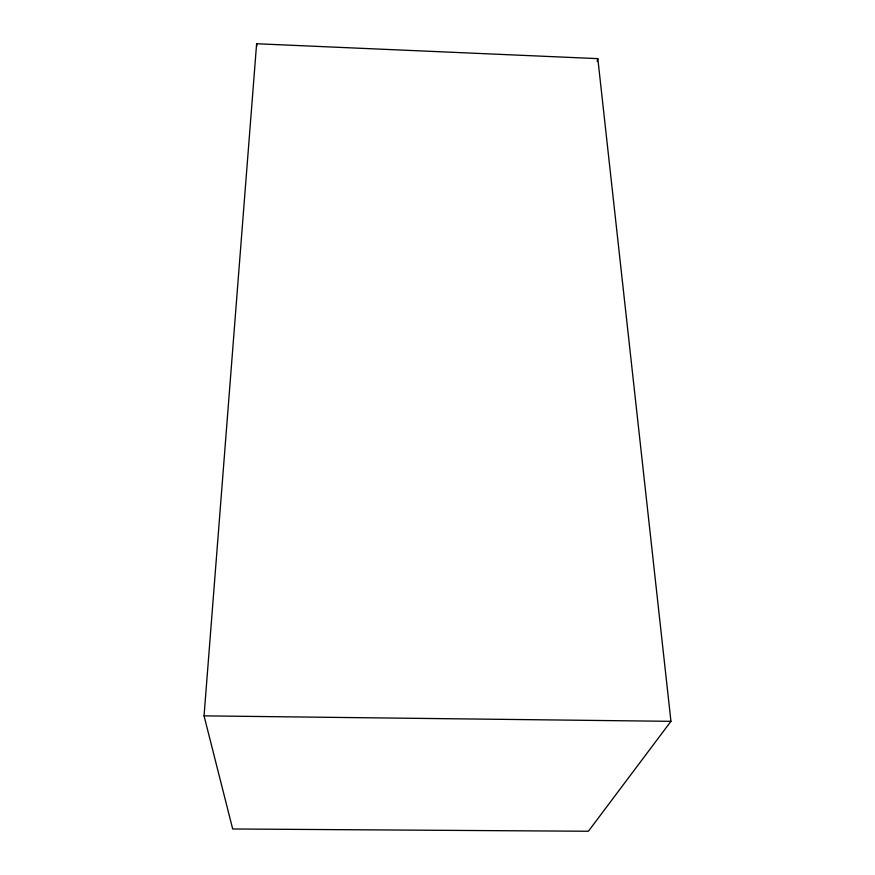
<?xml version="1.0" encoding="UTF-8"?>
<svg xmlns="http://www.w3.org/2000/svg" width="875" height="875" viewBox="0 0 875 875"><rect width="100%" height="100%" fill="white"/><g stroke="black" fill="none" stroke-linecap="round" stroke-linejoin="round"><path stroke-width="1.31" d="M204.05 715.859L256.616 43.75L597.822 58.636L670.95 721.328L588.394 831.25L232.695 828.986L204.05 715.859L670.95 721.328M597.177 61.283L597.822 58.636M256.616 43.75L256.78 46.462"/></g></svg>
